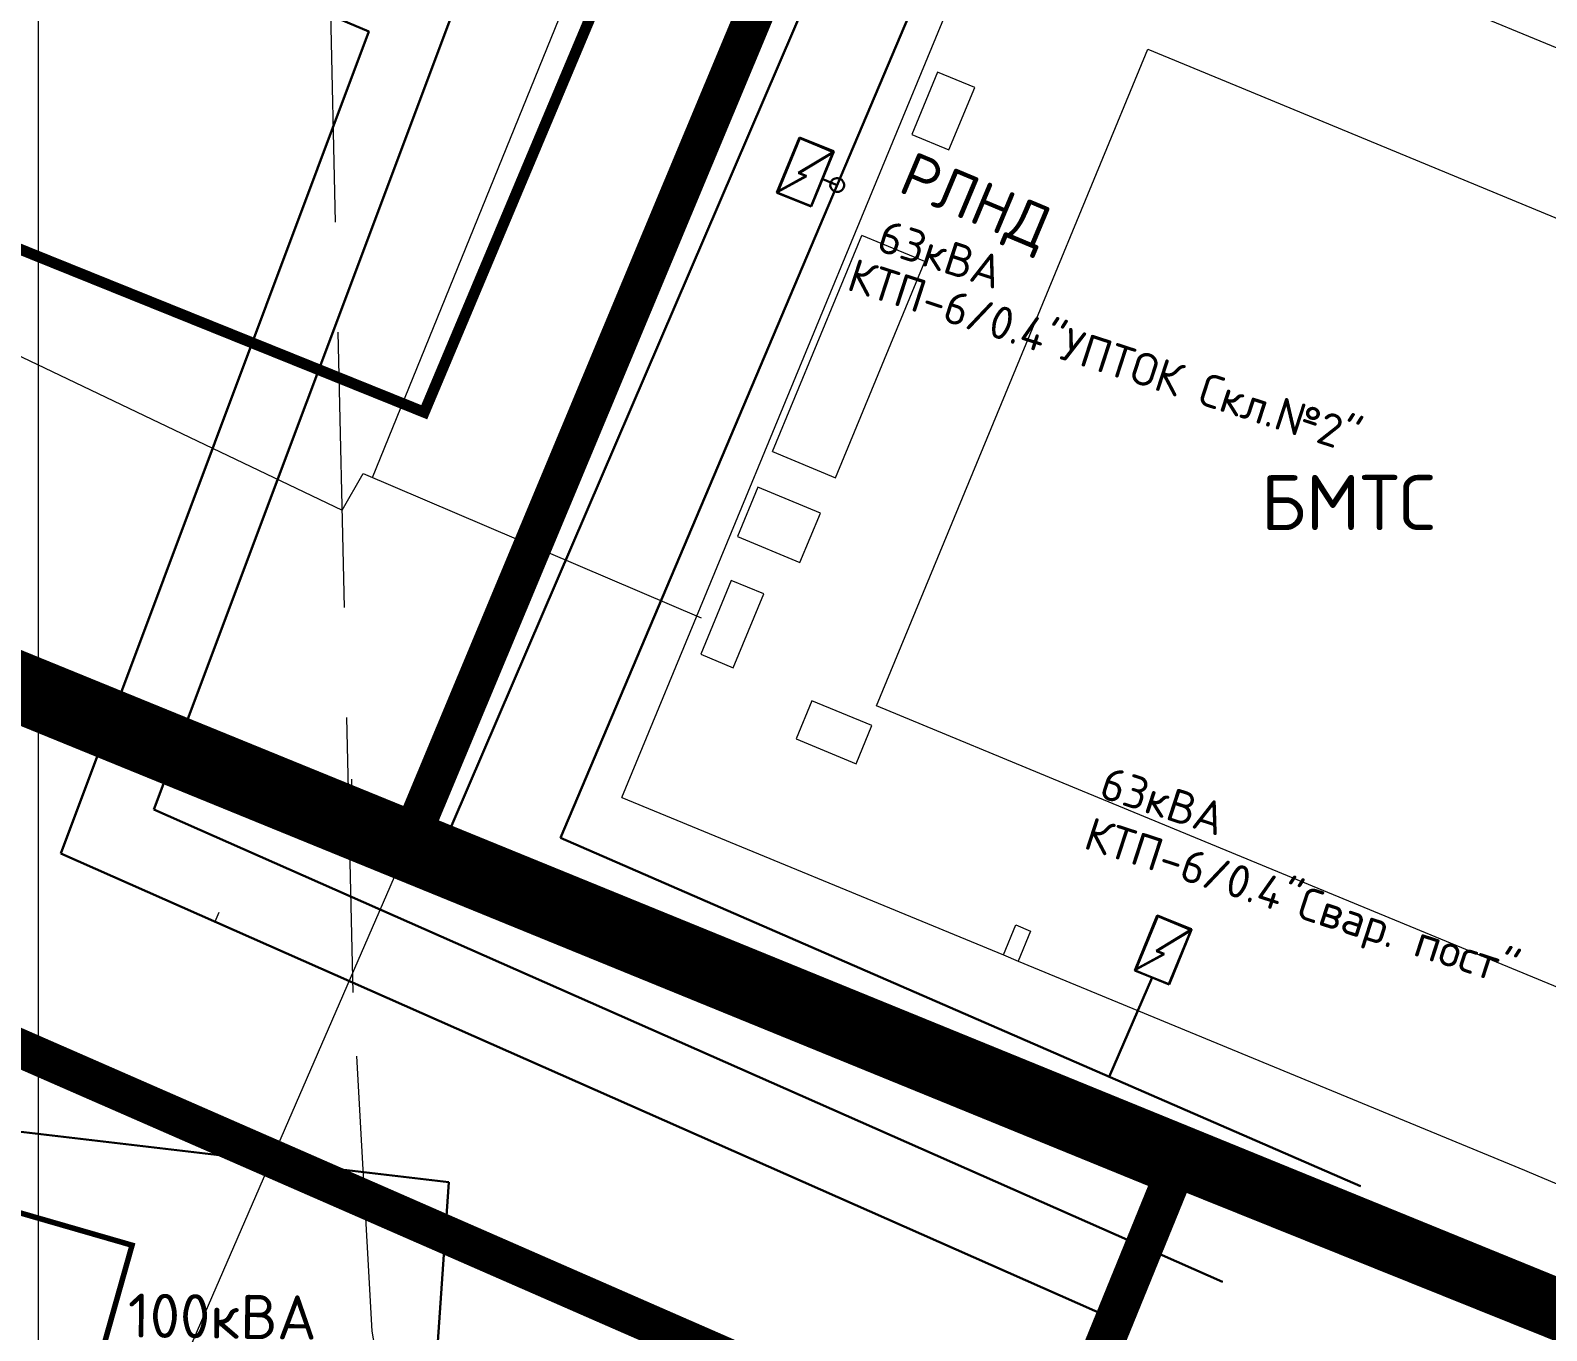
# Model space of a CAD drawing. Header units: millimetres. Extents: x 519 to 9564855, y -810 to 5021775.
# Drawn here: x 9522998.5 to 9523274.1, y 5006319.8 to 5006556.1 of the extents above; entities that cross this region are included whole.
import ezdxf

# ---------------------------------------------------------------- set-up
doc = ezdxf.new("R2010")
doc.units = ezdxf.units.MM
doc.header["$LTSCALE"] = 2
doc.header["$MEASUREMENT"] = 0
doc.header["$PDMODE"] = 2
doc.header["$PDSIZE"] = 5
for name, pattern in [('92051501$0$GROUND2', [35, 25, -10]), ('DASHED', [0.75, 0.5, -0.25]), ('HIDDEN2', [4.7625, 3.175, -1.5875])]:
    doc.linetypes.add(name, pattern=pattern)
for name, color, linetype in [('0_ANNOT_Dimensions', 7, 'Continuous'), ('2003-2004 Supplemental wells', 7, 'Continuous'), ('COMPOUND', 3, 'Continuous'), ('GRID_PULKOVO', 7, 'Continuous'), ('PPLINE_WAT', 7, 'WTR_LINE'), ('ROAD_FIELD', 255, '92051501$0$GROUND2'), ('Скважины 2017г', 221, 'Continuous')]:
    doc.layers.add(name, color=color, linetype=linetype)
for name, color, linetype, lineweight in [('Land lease as of 24.06.2004', 47, 'HIDDEN2', 70), ('Электро', 1, 'Continuous', 30), ('Электроснаб', 1, 'Continuous', 18), ('Электроснабжене', 1, 'Continuous', 18)]:
    doc.layers.add(name, color=color, linetype=linetype, lineweight=lineweight)
doc.styles.add('92051501$0$STANDARD', font='simplex.shx')
doc.styles.get("Standard").update_dxf_attribs({"font": 'isocpeur.ttf', "width": 0.5})
doc.linetypes.add('WTR_LINE', pattern='A,0.5,-0.2,["W",92051501$0$STANDARD,S=0.1,R=0,X=-0.1,Y=-0.05],-0.05', length=0.75)
doc.dimstyles.new('ISO-25', dxfattribs={"dimtxt": 15, "dimasz": 10, "dimexe": 5, "dimexo": 5, "dimgap": 5, "dimtad": 1, "dimtxsty": 'Standard', "dimblk": 'OBLIQUE', "dimcen": 50, "dimadec": 0, "dimazin": 0, "dimtfac": 1, "dimtmove": 0, "dimatfit": 3, "dimfxl": 0, "dimarcsym": 0})

# ---------------------------------------------------------------- blocks, each defined once
blk = doc.blocks.new('_Oblique')
at = {"color": 0, "linetype": 'ByBlock', "lineweight": -2}
blk.add_line((-0.5, -0.5), (0.5, 0.5), dxfattribs=at)
blk = doc.blocks.new('*D108')
at = {"layer": '0_ANNOT_Dimensions', "color": 0, "lineweight": -2, "transparency": 16777216}
for p, q in [((9522897.82, 5006770.66), (9522881.49, 5006732.24)), ((9522883.44, 5006736.84), (9524304.47, 5006132.63)), ((9524318.85, 5006166.44), (9524302.51, 5006128.03))]:
    blk.add_line(p, q, dxfattribs=at)
at = {"layer": 'DEFPOINTS', "color": 0, "lineweight": 25, "transparency": 16777216}
for p in [(9522899.78, 5006775.26), (9524320.81, 5006171.05), (9524304.47, 5006132.63)]:
    blk.add_point(p, dxfattribs=at)
at = {"layer": '0_ANNOT_Dimensions', "color": 0, "lineweight": -2, "transparency": 16777216, "xscale": 10, "yscale": 10, "zscale": 10}
for p, rotation in [((9522883.44, 5006736.84), 156.9651309655296), ((9524304.47, 5006132.63), 336.9651309655296)]:
    blk.add_blockref('_Oblique', p, dxfattribs=dict(at, rotation=rotation))
at = {"layer": '0_ANNOT_Dimensions', "color": 0, "lineweight": 25, "transparency": 16777216, "insert": (9523599.44, 5006447.62), "char_height": 15, "attachment_point": 5, "rotation": 336.9651, "bg_fill": 3, "box_fill_scale": 1.25, "bg_fill_color": 256, "bg_fill_true_color": 13158600, "bg_fill_transparency": 0}
blk.add_mtext('1544,15', dxfattribs=at)

msp = doc.modelspace()

# ---------------------------------------------------------------- linework, layer by layer
at = {"color": 3, "lineweight": 0}
for p, q in [((9523138.3679, 5006494.91778), (9523185.25562, 5006608.40658)), ((9523302.07833, 5006542.07231), (9523252.90944, 5006562.38636)), ((9523106.06137, 5006416.72186), (9523138.3679, 5006494.91778)), ((9523106.06137, 5006416.72186), (9523175.37841, 5006388.08363)), ((9523178.05867, 5006386.97629), (9523270.07519, 5006348.9598)), ((9523270.07519, 5006348.9598), (9523272.51469, 5006347.95193)), ((9523272.51469, 5006347.95193), (9523337.03497, 5006320.8055))]:
    msp.add_line(p, q, dxfattribs=at)
at = {"lineweight": 0}
for p, q in [((9523182.08782, 5006505.41199), (9523201.6, 5006552.64)), ((9523201.6, 5006552.64), (9523217.58913, 5006546.03412)), ((9523163.42763, 5006548.50233), (9523158.73096, 5006537.13434)), ((9523170.17449, 5006545.71488), (9523163.42763, 5006548.50233)), ((9523165.47782, 5006534.34688), (9523170.17449, 5006545.71488)), ((9523217.58913, 5006546.03412), (9523326.46309, 5006501.053)), ((9523158.73096, 5006537.13434), (9523165.47782, 5006534.34688)), ((9523133.41912, 5006479.53503), (9523149.64745, 5006518.81468)), ((9523161.10786, 5006514.07983), (9523149.64745, 5006518.81468)), ((9523144.87953, 5006474.80017), (9523161.10786, 5006514.07983)), ((9523152.30406, 5006433.32227), (9523182.08782, 5006505.41199)), ((9523133.41912, 5006479.53503), (9523144.87953, 5006474.80017)), ((9523130.74621, 5006473.06544), (9523127.04234, 5006464.10043)), ((9523142.11421, 5006468.36877), (9523130.74621, 5006473.06544)), ((9523138.41033, 5006459.40376), (9523142.11421, 5006468.36877)), ((9523127.04234, 5006464.10043), (9523138.41033, 5006459.40376)), ((9523125.91242, 5006456.12778), (9523120.37569, 5006442.72648)), ((9523131.82747, 5006453.68398), (9523125.91242, 5006456.12778)), ((9523126.29075, 5006440.28269), (9523131.82747, 5006453.68398)), ((9523120.37569, 5006442.72648), (9523126.29075, 5006440.28269)), ((9523140.57808, 5006434.2717), (9523137.71426, 5006427.33999)), ((9523151.48396, 5006429.76595), (9523140.57808, 5006434.2717)), ((9523187.97923, 5006418.58313), (9523152.30406, 5006433.32227)), ((9523137.71426, 5006427.33999), (9523148.62014, 5006422.83424)), ((9523148.62014, 5006422.83424), (9523151.48396, 5006429.76595)), ((9523277.16715, 5006381.73527), (9523187.97923, 5006418.58313)), ((9523175.37841, 5006388.08363), (9523177.63128, 5006393.53657)), ((9523177.63128, 5006393.53657), (9523180.31154, 5006392.42923)), ((9523180.31154, 5006392.42923), (9523178.05867, 5006386.97629)), ((9523175.37841, 5006388.08363), (9523178.05867, 5006386.97629))]:
    msp.add_line(p, q, dxfattribs=at)
at = {"color": 5, "linetype": 'WTR_LINE', "lineweight": 0, "ltscale": 100, "const_width": 2}
msp.add_lwpolyline([(9522961.68492, 5006530.42232), (9523070.127, 5006486.695), (9523143.587, 5006661.27), (9523407.015, 5006548.562), (9523796.011, 5006378.327), (9523736.775, 5006107.096), (9523707.544, 5005805.06), (9523700.818, 5005674.553), (9523703.853, 5005552.345), (9523709.802, 5004958.98), (9523711.38, 5004624.515), (9523707.966, 5004479.96), (9523732.1, 5004323.859), (9523751.102, 5004158.131), (9523770.225, 5003987.577), (9523817.419, 5003605.482), (9523831.27, 5003588.67), (9524021.596, 5003522.395), (9525884.76, 5002887.669), (9527000.923, 5002514.69), (9527059.994, 5002488.058), (9527832.679, 5002214.15)], dxfattribs=at)
at = {"color": 35, "linetype": 'DASHED', "lineweight": 0, "ltscale": 5, "const_width": 7}
msp.add_lwpolyline([(9523206.21757, 5006348.04855), (9523182.49647, 5006289.88535), (9522924.06753, 5006402.87595), (9522888.29702, 5006324.66587), (9522790.29702, 5006377.66587), (9522856.29702, 5006501.66587), (9522947.29702, 5006453.66587), (9523206.21757, 5006348.04855)], dxfattribs=at)
at = {"layer": '2003-2004 Supplemental wells', "color": 5, "lineweight": 0, "ltscale": 5}
msp.add_line((9523174, 5006654), (9523022.11236, 5006304.33683), dxfattribs=at)
at = {"layer": '2003-2004 Supplemental wells', "color": 1, "lineweight": 0, "ltscale": 5}
msp.add_line((9523032.82262, 5006395.79436), (9523032.08274, 5006394.12033, 0), dxfattribs=at)
at = {"layer": 'COMPOUND', "lineweight": 0, "const_width": 1}
msp.add_lwpolyline([(9523017.037, 5006335.355), (9522951.237, 5006354.355), (9522932.737, 5006288.355), (9522998.137, 5006268.355), (9523017.037, 5006335.355)], dxfattribs=at)
at = {"layer": 'GRID_PULKOVO', "lineweight": 0}
msp.add_line((9523000, 5011000), (9523000, 4992000), dxfattribs=at)
at = {"layer": 'Land lease as of 24.06.2004', "color": 35, "linetype": 'DASHED', "lineweight": 0, "ltscale": 5, "const_width": 7}
for points in [[(9523068.21226, 5006410.62355), (9523426, 5007268)], [(9522957, 5006455.98), (9523999.01, 5006031.01)], [(9522947.29702, 5006453.66587), (9523999.01, 5006031.01)]]:
    msp.add_lwpolyline(points, dxfattribs=at)
at = {"layer": 'PPLINE_WAT', "color": 5, "lineweight": 0, "ltscale": 20}
for points in [[(9523060.72335, 5006474.85217), (9523149.261, 5006692.643), (9523221.586, 5006870.311), (9523268.93, 5006850.926), (9523277.053, 5006868.885), (9523373.576, 5006828.034), (9523428.773, 5006805.171), (9523503.549, 5006775.276), (9523581.09, 5006743.893)], [(9522885.165, 5006557.323), (9522913.001, 5006543.079), (9522911.098, 5006536.76), (9522925.24, 5006531.249), (9522988.665, 5006500.719), (9523055.22827, 5006468.89213), (9523059.051, 5006475.566), (9523120.47471, 5006449.34793)]]:
    msp.add_lwpolyline(points, dxfattribs=at)
at = {"layer": 'ROAD_FIELD', "lineweight": 0}
msp.add_lwpolyline([(9523067.737, 5006279.055), (9523060.637, 5006319.755), (9523057.237, 5006381.255), (9523049.86438, 5006702.9091)], dxfattribs=at)
at = {"layer": 'Скважины 2017г', "color": 18, "linetype": 'ByBlock', "lineweight": 0, "ltscale": 5, "true_color": 0x000000}
msp.add_point((9523057, 5006415), dxfattribs=at)
at = {"layer": 'Электро'}
for p, q in [((9523072.64103, 5006405.89922, 0), (9523271.91258, 5006869.12513, 0)), ((9523212.0751, 5006685.79469, 0), (9523094.8852, 5006409.35012, 0)), ((9522795.95663, 5006668.0113, 0), (9523060.08365, 5006555.83668, 0)), ((9523077.00185, 5006563.87624, 0), (9523020.99097, 5006414.53951, 0)), ((9523060.08365, 5006555.83668, 0), (9523004.07277, 5006406.49995, 0)), ((9523134.22153, 5006526.63456, 0), (9523138.29855, 5006536.62878, 0)), ((9523134.27149, 5006526.57925, 0), (9523138.34852, 5006536.57347, 0)), ((9523138.33252, 5006536.54802, 0), (9523134.36378, 5006526.81926, 0)), ((9523138.38248, 5006536.49271, 0), (9523134.41375, 5006526.76395, 0)), ((9523138.29855, 5006536.62878, 0), (9523144.49633, 5006534.10047, 0)), ((9523144.42075, 5006533.97031, 0), (9523138.33252, 5006536.54802, 0)), ((9523138.34852, 5006536.57347, 0), (9523144.5463, 5006534.04516, 0)), ((9523144.47072, 5006533.915, 0), (9523138.38248, 5006536.49271, 0)), ((9523138.12924, 5006530.18989, 0), (9523144.42075, 5006533.97031, 0)), ((9523138.1792, 5006530.13459, 0), (9523144.47072, 5006533.915, 0)), ((9523144.49633, 5006534.10047, 0), (9523140.41931, 5006524.10625, 0)), ((9523144.5463, 5006534.04516, 0), (9523140.46927, 5006524.05094, 0)), ((9523134.36378, 5006526.81926, 0), (9523139.52166, 5006529.62187, 0)), ((9523134.41375, 5006526.76395, 0), (9523139.57162, 5006529.56656, 0)), ((9523139.52166, 5006529.62187, 0), (9523138.12924, 5006530.18989, 0)), ((9523139.57162, 5006529.56656, 0), (9523138.1792, 5006530.13459, 0)), ((9523140.41931, 5006524.10625, 0), (9523134.22153, 5006526.63456, 0)), ((9523140.46927, 5006524.05094, 0), (9523134.27149, 5006526.57925, 0)), ((9523142.53674, 5006529.016), (9523145.16718, 5006527.96257, 0)), ((9523020.99097, 5006414.53951, 0), (9523215.21728, 5006328.69693, 0)), ((9523094.8852, 5006409.35012, 0), (9523240.2665, 5006346.0692, 0)), ((9523004.07277, 5006406.49995, 0), (9523198.29908, 5006320.65737, 0)), ((9523224.29588, 5006340.72857, 0), (9523072.64103, 5006405.89922, 0)), ((9523199.2586, 5006385.29155, 0), (9523203.33562, 5006395.28577, 0)), ((9523199.30856, 5006385.23625, 0), (9523203.38559, 5006395.23047, 0)), ((9523203.36959, 5006395.20501, 0), (9523199.40085, 5006385.47625, 0)), ((9523203.41955, 5006395.1497, 0), (9523199.45082, 5006385.42094, 0)), ((9523203.33562, 5006395.28577, 0), (9523209.5334, 5006392.75746, 0)), ((9523209.45782, 5006392.6273, 0), (9523203.36959, 5006395.20501, 0)), ((9523203.38559, 5006395.23047, 0), (9523209.58337, 5006392.70215, 0)), ((9523209.50779, 5006392.57199, 0), (9523203.41955, 5006395.1497, 0)), ((9523203.16631, 5006388.84689, 0), (9523209.45782, 5006392.6273, 0)), ((9523203.21627, 5006388.79158, 0), (9523209.50779, 5006392.57199, 0)), ((9523209.5334, 5006392.75746, 0), (9523205.45638, 5006382.76324, 0)), ((9523209.58337, 5006392.70215, 0), (9523205.50634, 5006382.70793, 0)), ((9523204.55873, 5006388.27887, 0), (9523203.16631, 5006388.84689, 0)), ((9523204.60869, 5006388.22356, 0), (9523203.21627, 5006388.79158, 0)), ((9523199.40085, 5006385.47625, 0), (9523204.55873, 5006388.27887, 0)), ((9523199.45082, 5006385.42094, 0), (9523204.60869, 5006388.22356, 0)), ((9523205.45638, 5006382.76324, 0), (9523199.2586, 5006385.29155, 0)), ((9523205.50634, 5006382.70793, 0), (9523199.30856, 5006385.23625, 0)), ((9523074.62526, 5006346.78749, 0), (9522791.88114, 5006380.18856, 0)), ((9523071.45139, 5006301.59516, 0), (9523074.62526, 5006346.78749, 0))]:
    msp.add_line(p, q, dxfattribs=at)
at = {"layer": 'Электро', "ltscale": 25}
msp.add_line((9523202.40745, 5006383.97209, 0), (9523194.56759, 5006365.96082, 0), dxfattribs=at)
for start, end in [(342, 162), (162, 342)]:
    msp.add_arc((9523145.16718, 5006527.96257, 0), 1.25, start, end, dxfattribs=at)
at = {"layer": 'Электроснаб', "color": 1, "linetype": 'ByBlock', "lineweight": 0}
for p, q in [((9523072.64103, 5006405.89922, 0), (9523271.91258, 5006869.12513, 0)), ((9523212.0751, 5006685.79469, 0), (9523094.8852, 5006409.35012, 0)), ((9522795.95663, 5006668.0113, 0), (9523060.08365, 5006555.83668, 0)), ((9523077.00185, 5006563.87624, 0), (9523020.99097, 5006414.53951, 0)), ((9523060.08365, 5006555.83668, 0), (9523004.07277, 5006406.49995, 0)), ((9523134.22153, 5006526.63456, 0), (9523138.29855, 5006536.62878, 0)), ((9523134.27149, 5006526.57925, 0), (9523138.34852, 5006536.57347, 0)), ((9523138.33252, 5006536.54802, 0), (9523134.36378, 5006526.81926, 0)), ((9523138.38248, 5006536.49271, 0), (9523134.41375, 5006526.76395, 0)), ((9523138.29855, 5006536.62878, 0), (9523144.49633, 5006534.10047, 0)), ((9523144.42075, 5006533.97031, 0), (9523138.33252, 5006536.54802, 0)), ((9523138.34852, 5006536.57347, 0), (9523144.5463, 5006534.04516, 0)), ((9523144.47072, 5006533.915, 0), (9523138.38248, 5006536.49271, 0)), ((9523138.12924, 5006530.18989, 0), (9523144.42075, 5006533.97031, 0)), ((9523138.1792, 5006530.13459, 0), (9523144.47072, 5006533.915, 0)), ((9523144.49633, 5006534.10047, 0), (9523140.41931, 5006524.10625, 0)), ((9523144.5463, 5006534.04516, 0), (9523140.46927, 5006524.05094, 0)), ((9523134.36378, 5006526.81926, 0), (9523139.52166, 5006529.62187, 0)), ((9523134.41375, 5006526.76395, 0), (9523139.57162, 5006529.56656, 0)), ((9523139.52166, 5006529.62187, 0), (9523138.12924, 5006530.18989, 0)), ((9523139.57162, 5006529.56656, 0), (9523138.1792, 5006530.13459, 0)), ((9523140.41931, 5006524.10625, 0), (9523134.22153, 5006526.63456, 0)), ((9523140.46927, 5006524.05094, 0), (9523134.27149, 5006526.57925, 0)), ((9523142.53674, 5006529.016), (9523145.16718, 5006527.96257, 0)), ((9523020.99097, 5006414.53951, 0), (9523215.21728, 5006328.69693, 0)), ((9523094.8852, 5006409.35012, 0), (9523240.2665, 5006346.0692, 0)), ((9523004.07277, 5006406.49995, 0), (9523198.29908, 5006320.65737, 0)), ((9523224.29588, 5006340.72857, 0), (9523072.64103, 5006405.89922, 0)), ((9523199.2586, 5006385.29155, 0), (9523203.33562, 5006395.28577, 0)), ((9523199.30856, 5006385.23625, 0), (9523203.38559, 5006395.23047, 0)), ((9523203.36959, 5006395.20501, 0), (9523199.40085, 5006385.47625, 0)), ((9523203.41955, 5006395.1497, 0), (9523199.45082, 5006385.42094, 0)), ((9523203.33562, 5006395.28577, 0), (9523209.5334, 5006392.75746, 0)), ((9523209.45782, 5006392.6273, 0), (9523203.36959, 5006395.20501, 0)), ((9523203.38559, 5006395.23047, 0), (9523209.58337, 5006392.70215, 0)), ((9523209.50779, 5006392.57199, 0), (9523203.41955, 5006395.1497, 0)), ((9523203.16631, 5006388.84689, 0), (9523209.45782, 5006392.6273, 0)), ((9523203.21627, 5006388.79158, 0), (9523209.50779, 5006392.57199, 0)), ((9523209.5334, 5006392.75746, 0), (9523205.45638, 5006382.76324, 0)), ((9523209.58337, 5006392.70215, 0), (9523205.50634, 5006382.70793, 0)), ((9523204.55873, 5006388.27887, 0), (9523203.16631, 5006388.84689, 0)), ((9523204.60869, 5006388.22356, 0), (9523203.21627, 5006388.79158, 0)), ((9523199.40085, 5006385.47625, 0), (9523204.55873, 5006388.27887, 0)), ((9523199.45082, 5006385.42094, 0), (9523204.60869, 5006388.22356, 0)), ((9523205.45638, 5006382.76324, 0), (9523199.2586, 5006385.29155, 0)), ((9523205.50634, 5006382.70793, 0), (9523199.30856, 5006385.23625, 0)), ((9523074.62526, 5006346.78749, 0), (9522791.88114, 5006380.18856, 0)), ((9523071.45139, 5006301.59516, 0), (9523074.62526, 5006346.78749, 0))]:
    msp.add_line(p, q, dxfattribs=at)
at = {"layer": 'Электроснаб', "color": 1, "linetype": 'ByBlock', "lineweight": 0, "ltscale": 25}
msp.add_line((9523202.40745, 5006383.97209, 0), (9523194.56759, 5006365.96082, 0), dxfattribs=at)
for start, end in [(342, 162), (162, 342)]:
    msp.add_arc((9523145.16718, 5006527.96257, 0), 1.25, start, end, dxfattribs=at)
at = {"layer": 'Электроснабжене', "color": 1, "linetype": 'ByBlock', "lineweight": 0}
for p, q in [((9523072.64103, 5006405.89922, 0), (9523271.91258, 5006869.12513, 0)), ((9523212.0751, 5006685.79469, 0), (9523094.8852, 5006409.35012, 0)), ((9522795.95663, 5006668.0113, 0), (9523060.08365, 5006555.83668, 0)), ((9523077.00185, 5006563.87624, 0), (9523020.99097, 5006414.53951, 0)), ((9523060.08365, 5006555.83668, 0), (9523004.07277, 5006406.49995, 0)), ((9523134.22153, 5006526.63456, 0), (9523138.29855, 5006536.62878, 0)), ((9523134.27149, 5006526.57925, 0), (9523138.34852, 5006536.57347, 0)), ((9523138.33252, 5006536.54802, 0), (9523134.36378, 5006526.81926, 0)), ((9523138.38248, 5006536.49271, 0), (9523134.41375, 5006526.76395, 0)), ((9523138.29855, 5006536.62878, 0), (9523144.49633, 5006534.10047, 0)), ((9523144.42075, 5006533.97031, 0), (9523138.33252, 5006536.54802, 0)), ((9523138.34852, 5006536.57347, 0), (9523144.5463, 5006534.04516, 0)), ((9523144.47072, 5006533.915, 0), (9523138.38248, 5006536.49271, 0)), ((9523138.12924, 5006530.18989, 0), (9523144.42075, 5006533.97031, 0)), ((9523138.1792, 5006530.13459, 0), (9523144.47072, 5006533.915, 0)), ((9523144.49633, 5006534.10047, 0), (9523140.41931, 5006524.10625, 0)), ((9523144.5463, 5006534.04516, 0), (9523140.46927, 5006524.05094, 0)), ((9523134.36378, 5006526.81926, 0), (9523139.52166, 5006529.62187, 0)), ((9523134.41375, 5006526.76395, 0), (9523139.57162, 5006529.56656, 0)), ((9523139.52166, 5006529.62187, 0), (9523138.12924, 5006530.18989, 0)), ((9523139.57162, 5006529.56656, 0), (9523138.1792, 5006530.13459, 0)), ((9523140.41931, 5006524.10625, 0), (9523134.22153, 5006526.63456, 0)), ((9523140.46927, 5006524.05094, 0), (9523134.27149, 5006526.57925, 0)), ((9523142.53674, 5006529.016), (9523145.16718, 5006527.96257, 0)), ((9523020.99097, 5006414.53951, 0), (9523215.21728, 5006328.69693, 0)), ((9523094.8852, 5006409.35012, 0), (9523240.2665, 5006346.0692, 0)), ((9523004.07277, 5006406.49995, 0), (9523198.29908, 5006320.65737, 0)), ((9523224.29588, 5006340.72857, 0), (9523072.64103, 5006405.89922, 0)), ((9523199.2586, 5006385.29155, 0), (9523203.33562, 5006395.28577, 0)), ((9523199.30856, 5006385.23625, 0), (9523203.38559, 5006395.23047, 0)), ((9523203.36959, 5006395.20501, 0), (9523199.40085, 5006385.47625, 0)), ((9523203.41955, 5006395.1497, 0), (9523199.45082, 5006385.42094, 0)), ((9523203.33562, 5006395.28577, 0), (9523209.5334, 5006392.75746, 0)), ((9523209.45782, 5006392.6273, 0), (9523203.36959, 5006395.20501, 0)), ((9523203.38559, 5006395.23047, 0), (9523209.58337, 5006392.70215, 0)), ((9523209.50779, 5006392.57199, 0), (9523203.41955, 5006395.1497, 0)), ((9523203.16631, 5006388.84689, 0), (9523209.45782, 5006392.6273, 0)), ((9523203.21627, 5006388.79158, 0), (9523209.50779, 5006392.57199, 0)), ((9523209.5334, 5006392.75746, 0), (9523205.45638, 5006382.76324, 0)), ((9523209.58337, 5006392.70215, 0), (9523205.50634, 5006382.70793, 0)), ((9523204.55873, 5006388.27887, 0), (9523203.16631, 5006388.84689, 0)), ((9523204.60869, 5006388.22356, 0), (9523203.21627, 5006388.79158, 0)), ((9523199.40085, 5006385.47625, 0), (9523204.55873, 5006388.27887, 0)), ((9523199.45082, 5006385.42094, 0), (9523204.60869, 5006388.22356, 0)), ((9523205.45638, 5006382.76324, 0), (9523199.2586, 5006385.29155, 0)), ((9523205.50634, 5006382.70793, 0), (9523199.30856, 5006385.23625, 0)), ((9523074.62526, 5006346.78749, 0), (9522791.88114, 5006380.18856, 0)), ((9523071.45139, 5006301.59516, 0), (9523074.62526, 5006346.78749, 0))]:
    msp.add_line(p, q, dxfattribs=at)
at = {"layer": 'Электроснабжене', "color": 1, "linetype": 'ByBlock', "lineweight": 0, "ltscale": 25}
msp.add_line((9523202.40745, 5006383.97209, 0), (9523194.56759, 5006365.96082, 0), dxfattribs=at)
for start, end in [(342, 162), (162, 342)]:
    msp.add_arc((9523145.16718, 5006527.96257, 0), 1.25, start, end, dxfattribs=at)

# ---------------------------------------------------------------- texts
at = {"lineweight": 0}
msp.add_text('БМТС', height=10, dxfattribs=at).set_placement((9523222.15793, 5006465.29365))
at = {"layer": 'Электро'}
for s, height, rotation, p in [('РЛНД', 8, 337.2572405, (9523155.92751, 5006526.85558, 0)), ('63кВА', 6, 342, (9523152.02158, 5006516.12361, 0)), ('КТП-6/0.4"УПТОК Скл.№2"', 6, 342, (9523146.61117, 5006509.03328, 0)), ('63кВА', 6, 342, (9523192.46896, 5006416.77699, 0)), ('КТП-6/0.4"Свар. пост"', 6, 342, (9523189.65653, 5006407.55337, 0))]:
    msp.add_text(s, height=height, rotation=rotation, dxfattribs=at).set_placement(p)
at = {"layer": 'Электроснаб', "color": 1, "linetype": 'ByBlock', "lineweight": 0}
for s, height, rotation, p in [('РЛНД', 8, 337.2572405, (9523155.92751, 5006526.85558, 0)), ('63кВА', 6, 342, (9523152.02158, 5006516.12361, 0)), ('КТП-6/0.4"УПТОК Скл.№2"', 6, 342, (9523146.61117, 5006509.03328, 0)), ('63кВА', 6, 342, (9523192.46896, 5006416.77699, 0)), ('КТП-6/0.4"Свар. пост"', 6, 342, (9523189.65653, 5006407.55337, 0)), ('100кВА', 8, 359.3332496, (9523016.21427, 5006318.59181, 0))]:
    msp.add_text(s, height=height, rotation=rotation, dxfattribs=at).set_placement(p)
at = {"layer": 'Электроснабжене', "color": 1, "linetype": 'ByBlock', "lineweight": 0}
for s, height, rotation, p in [('РЛНД', 8, 337.2572405, (9523155.92751, 5006526.85558, 0)), ('63кВА', 6, 342, (9523152.02158, 5006516.12361, 0)), ('КТП-6/0.4"УПТОК Скл.№2"', 6, 342, (9523146.61117, 5006509.03328, 0)), ('63кВА', 6, 342, (9523192.46896, 5006416.77699, 0)), ('КТП-6/0.4"Свар. пост"', 6, 342, (9523189.65653, 5006407.55337, 0)), ('100кВА', 8, 359.3332496, (9523016.21427, 5006318.59181, 0))]:
    msp.add_text(s, height=height, rotation=rotation, dxfattribs=at).set_placement(p)

# ---------------------------------------------------------------- next in the draw order: dimensions: what is measured, and where the dimension line sits
at = {"layer": '0_ANNOT_Dimensions', "lineweight": 25}
dim = msp.add_aligned_dim(p1=(9522899.77955, 5006775.25724), p2=(9524320.80617, 5006171.04633), distance=-41.74576, dimstyle='ISO-25', override={"dimtfill": 1}, dxfattribs=at)
dim.commit()
dim.dimension.update_dxf_attribs({"geometry": '*D108', "text_midpoint": (9523599.43618, 5006447.61828)})

doc.saveas('drawing.dxf')
